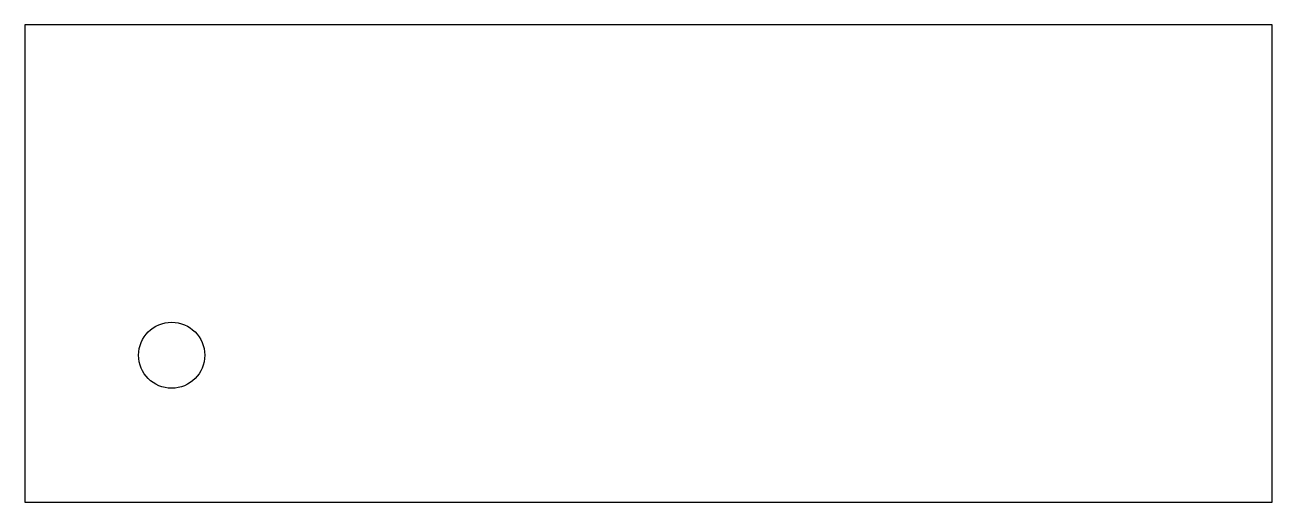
# Model space of a CAD drawing. Header units: millimetres. Extents: x 0 to 170, y 0 to 65.
import ezdxf

# ---------------------------------------------------------------- set-up
doc = ezdxf.new("R2010")
doc.units = ezdxf.units.MM

msp = doc.modelspace()

# ---------------------------------------------------------------- linework, layer by layer
msp.add_lwpolyline([(0, 0), (170, 0), (170, 65), (0, 65)], close=True)
msp.add_circle((20, 20), 4.5)

doc.saveas('drawing.dxf')
